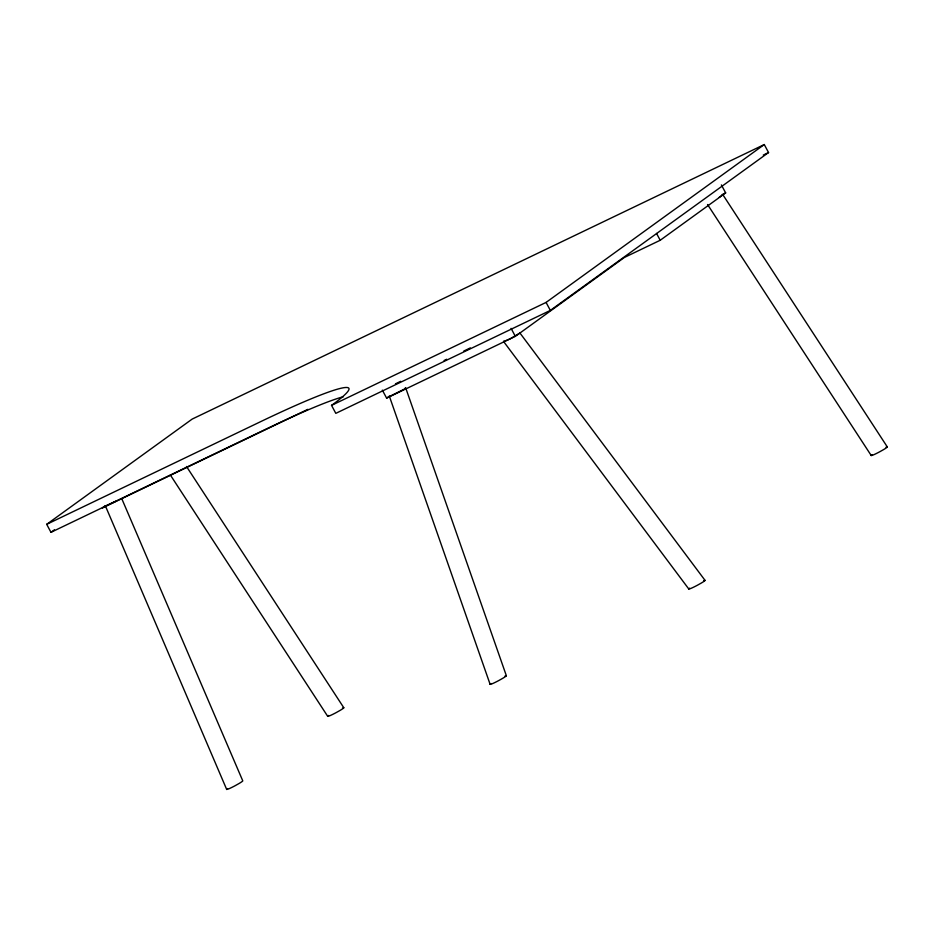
<?xml version="1.0" encoding="UTF-8"?>
<svg xmlns="http://www.w3.org/2000/svg" width="934" height="934" viewBox="0 0 934 934"><rect width="100%" height="100%" fill="white"/><g stroke="black" fill="none" stroke-linecap="round" stroke-linejoin="round"><path stroke-width="1.4" d="M121.852 498.873L242.758 780.824A9.352 0.712 -28.1 0 1 239.069 783.498L235.099 785.727A8.978 0.689 -28.1 0 1 227.943 789.16L226.682 789.44L105.367 505.843M707.563 204.534L871.224 455.535L872.484 455.255A8.978 0.689 -28.1 0 0 879.641 451.822L883.611 449.593A9.352 0.712 -28.1 0 0 887.3 446.919L722.858 194.704L719.157 197.378M519.678 333.169L510.081 338.855L503.613 341.54A8.978 0.689 -28.1 0 1 503.765 341.26M46.7 524.324L192.171 419.086L764.281 144.548L768.542 152.546L550.348 310.403L335.808 413.353L331.535 405.368A181.745 13.94 -28.1 0 0 261.24 421.374L46.7 524.324L50.973 532.322L265.513 429.371A181.745 13.94 -28.1 0 1 343.397 396.728M50.973 532.322L54.487 529.776M105.157 505.936L102.39 507.944L307.881 409.337M382.345 390.132L386.618 398.129L389.35 396.156M331.535 405.368L546.075 302.418L764.281 144.548M386.618 398.129L515.346 336.357L624.437 257.422L660.198 240.272L725.66 192.906L721.387 184.92M115.676 501.301L105.192 506.146M763.288 155.067L768.542 152.546M722.087 194.622L725.66 192.906M395.491 383.827L400.744 381.305M444.082 360.512L446.709 359.251M463.789 351.056L470.351 347.903M389.805 396.331L401.982 390.307A8.978 0.689 -28.1 0 0 403.593 389.326M703.711 580.668L705.03 580.353L519.829 332.878M505.014 676.018L506.345 675.702L405.625 387.68M886.039 447.199L887.3 446.919M342.533 708.007L343.794 707.727L186.496 466.486M503.613 341.54L688.813 589.027L690.144 588.712A9.352 0.712 -28.1 0 0 697.406 585.233L701.399 582.991A8.978 0.689 -28.1 0 0 705.03 580.353M170.42 475.102L327.717 716.343L328.978 716.063A8.978 0.689 -28.1 0 0 336.135 712.63L340.104 710.4A9.352 0.712 -28.1 0 0 343.794 707.727M656.544 233.418L660.198 240.272M546.075 302.418L550.348 310.403M511.073 328.359L515.346 336.357M389.408 396.343L490.128 684.365L491.459 684.05A9.352 0.712 -28.1 0 0 498.721 680.571L502.714 678.329A8.978 0.689 -28.1 0 0 506.345 675.702M226.682 789.44A9.352 0.712 -28.1 0 1 227.569 788.565M871.224 455.535A9.352 0.712 -28.1 0 1 872.111 454.66M405.473 387.96A8.978 0.689 -28.1 0 1 404.772 388.532M327.717 716.343A9.352 0.712 -28.1 0 1 328.605 715.467M490.128 684.365A8.978 0.689 -28.1 0 1 490.98 683.525M688.813 589.027A8.978 0.689 -28.1 0 1 689.666 588.175"/></g></svg>
